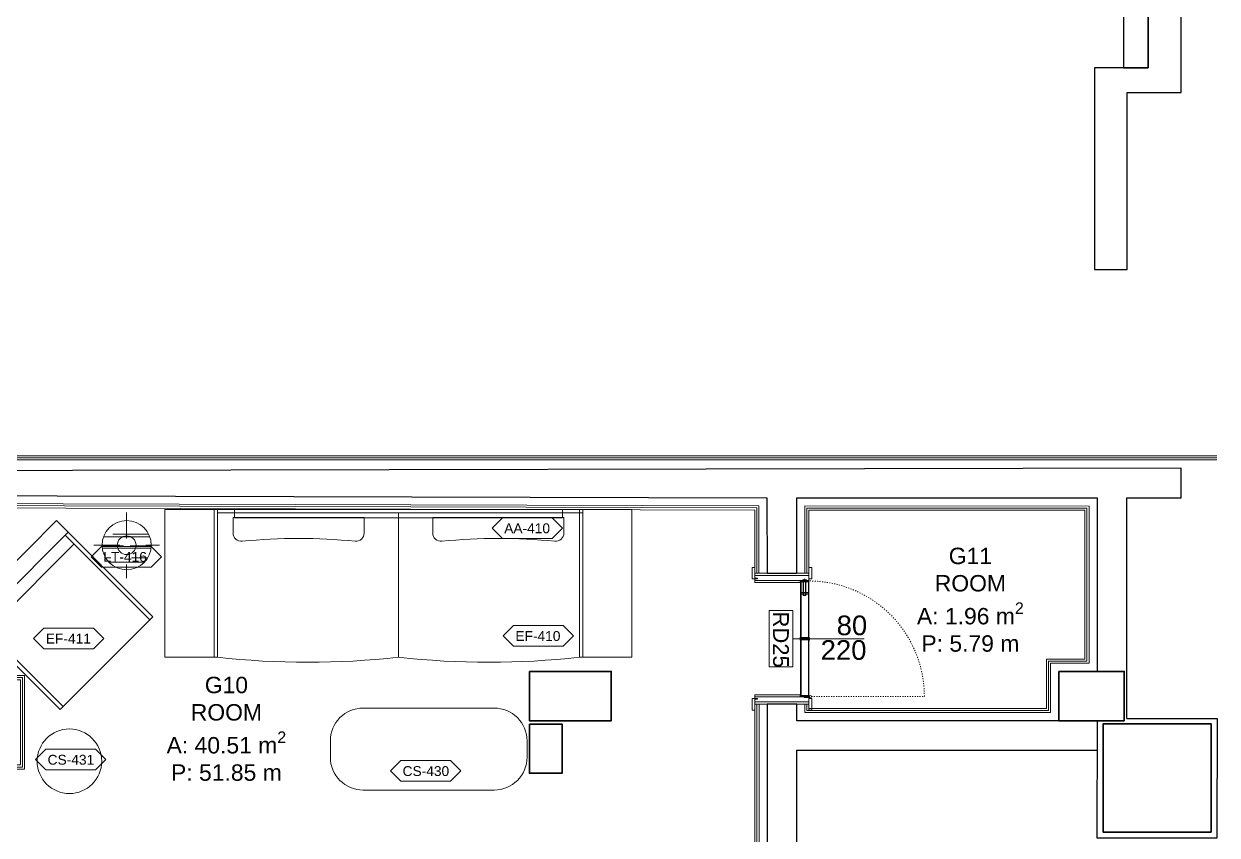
# Model space of a CAD drawing. Header units: centimetres. Extents: x 118932 to 154602, y -32682 to -23521.
# Drawn here: x 141034 to 141762, y -29239 to -28745 of the extents above; entities that cross this region are included whole.
import ezdxf

# ---------------------------------------------------------------- set-up
doc = ezdxf.new("R2010")
doc.units = ezdxf.units.CM
doc.header["$LTSCALE"] = 50
doc.header["$MEASUREMENT"] = 0
for name, pattern in [('ACAD_ISO03W100', [30, 12, -18]), ('CACHE', [0.375, 0.25, -0.125]), ('Dash', [6.35, 3.175, -3.175])]:
    doc.linetypes.add(name, pattern=pattern)
for name, color, linetype, lineweight, true_color in [('GEN_00_BL_Yazı', 7, 'Continuous', 0, 0x4f5250), ('GEN_00_BL_Ölçü Dış', 7, 'Continuous', 5, 0x766a5e), ('GEN_01_TA_Kolon', 7, 'Continuous', 35, 0xd05d28), ('GEN_02_TF_Aydınlatma', 7, 'Continuous', 9, 0xf6a950), ('GEN_02_TF_Kapı', 7, 'Continuous', 9, 0x4a3526), ('GEN_02_TF_Mobilya', 7, 'Continuous', 5, 0x745e3d), ('GEN_05_ML_Ahşap', 7, 'Continuous', 9, 0x745e3d), ('GEN_05_ML_Alçıpan', 7, 'Continuous', 18, 0x008b29), ('GEN_05_ML_Alçıpan_giydirme', 7, 'Continuous', 18, 0x7ebab5), ('GEN_06_GR_İnce', 7, 'Continuous', 13, 0xb0b0a9), ('KALACAK DUVARLAR', 7, 'Continuous', 30, 0x005387), ('ÖRÜLECEK DUVARLAR', 7, 'Continuous', 30, 0xfaca30)]:
    doc.layers.add(name, color=color, linetype=linetype, lineweight=lineweight, true_color=true_color)
doc.styles.add('ARIAL', font='arial.ttf')
doc.styles.add('arial_1_18', font='arial.ttf', dxfattribs={"height": 0.2})
doc.styles.add('Arial_6', font='arial.ttf', dxfattribs={"height": 59.5325})

# ---------------------------------------------------------------- blocks, each defined once
blk = doc.blocks.new('LEVEL 0_B BLOK_KOLON')
at = {"layer": 'GEN_01_TA_Kolon', "elevation": 0}
for points in [[(350.37, 446.58), (400.37, 446.58), (400.37, 416.58), (350.37, 416.58)], [(673.37, 446.58), (713.37, 446.58), (713.37, 416.58), (673.37, 416.58)], [(350.37, 414.56), (370.37, 414.56), (370.37, 384.56), (350.37, 384.56)], [(766.5, 348.63), (700.5, 348.63), (700.5, 414.63), (766.5, 414.63)]]:
    blk.add_lwpolyline(points, close=True, dxfattribs=at)
at = {"layer": 'GEN_01_TA_Kolon', "linetype": 'CACHE', "lineweight": 9, "elevation": 0}
blk.add_lwpolyline([(766.5, 348.63), (700.5, 348.63), (700.5, 414.63), (766.5, 414.63)], close=True, dxfattribs=at)
blk = doc.blocks.new('KALACAK DUVALAR LEVEL 0 B BLOK')
at = {"layer": 'KALACAK DUVARLAR'}
for points in [[(600.37, 272.18), (600.37, 406.69), (633.51, 406.69), (633.51, 424.79), (-139.63, 423.19)], [(-124.63, 290.79), (-124.63, 408.19), (380.87, 406.74), (381, 360.79), (399, 360.79), (399, 406.74), (582.37, 406.62), (582.37, 300.79)]]:
    blk.add_lwpolyline(points, dxfattribs=at)
at = {"layer": 'KALACAK DUVARLAR', "elevation": 0}
for points in [[(558.87, 270.79), (399, 270.79), (399, 280.79), (381, 280.79), (381, 118.7), (371.17, 118.7), (371.17, 100.7), (399, 100.7), (399, 252.72), (582.52, 252.72)], [(600.37, 272.18), (655.55, 272.18), (655.44, 199.18), (582.44, 199.18), (582.55, 270.79)]]:
    blk.add_lwpolyline(points, dxfattribs=at)
blk = doc.blocks.new('KALACAK DUVALAR LEVEL 0 C BLOK')
at = {"layer": 'KALACAK DUVARLAR', "elevation": 0}
blk.add_lwpolyline([(789.4, -25.69), (789.4, -176.41), (804.4, -176.41), (804.4, -25.69)], close=True, dxfattribs=at)
blk = doc.blocks.new('b blok level 1 örülecek duvar')
at = {"layer": 'ÖRÜLECEK DUVARLAR'}
blk.add_lwpolyline([(10, 0), (10, 108), (42.84, 108), (42.84, 273.74), (22.84, 273.74), (22.84, 123), (-10, 123), (-10, 0)], close=True, dxfattribs=at)
blk = doc.blocks.new('DUVAR LEVEL 0 B LBOK')
at = {"layer": 'GEN_05_ML_Alçıpan_giydirme', "elevation": 0}
for points in [[(1389.79, 1280.05), (352.29, 1280.05), (352.29, 1146.05), (219.29, 1145.98), (220.01, 46.33), (593.42, 46.33), (593.41, 22.42), (616.42, 22.42), (616.42, 19.92), (590.9, 19.92), (590.91, 43.83), (217.51, 43.83), (216.79, 1148.48), (349.79, 1148.55), (349.79, 1282.55), (1389.79, 1282.55)], [(1389.79, 1281.3), (351.04, 1281.3), (351.04, 1147.3), (218.04, 1147.23), (218.76, 45.08), (592.16, 45.08), (592.16, 21.17), (616.42, 21.17)], [(360.92, 636.97), (360.92, 813.97), (588.42, 813.97), (588.42, 546.97), (360.92, 546.97), (360.92, 554.47), (345.92, 554.47), (345.92, 526.97), (611.42, 526.97), (611.42, 699.47), (624.92, 699.47), (624.92, 846.87), (621.42, 846.94), (621.42, 1094.03), (659.79, 1094.03), (659.79, 1146.05), (614.79, 1146.05), (614.79, 1253.43), (1110.29, 1252.01), (1110.29, 1211.05)], [(1133.42, 1211.05), (1133.42, 1257), (1316.79, 1256.88), (1316.79, 1151.05), (1293.29, 1151.05), (1293.29, 1121.05), (1133.42, 1121.05), (1133.42, 1131.05)], [(363.42, 636.97), (363.42, 811.47), (585.92, 811.47), (585.92, 549.47), (363.42, 549.47), (363.42, 556.97), (343.42, 556.97), (343.42, 524.47), (613.92, 524.47), (613.92, 696.97), (627.42, 696.97), (627.42, 849.32), (623.92, 849.39), (623.92, 1091.53), (662.29, 1091.53), (662.29, 1148.55), (617.29, 1148.55), (617.29, 1250.93), (1107.79, 1249.52), (1107.79, 1211.05)], [(362.17, 636.97), (362.17, 812.72), (587.17, 812.72), (587.17, 548.22), (362.17, 548.22), (362.17, 555.72), (344.67, 555.72), (344.67, 525.72), (612.67, 525.72), (612.67, 698.22), (626.17, 698.22), (626.17, 848.1), (622.67, 848.17), (622.67, 1092.78), (661.04, 1092.78), (661.04, 1147.3), (616.04, 1147.3), (616.04, 1252.18), (1109.04, 1250.76), (1109.04, 1211.05)], [(1138.42, 1211.05), (1138.42, 1251.99), (1311.79, 1251.88), (1311.79, 1156.05), (1288.29, 1156.05), (1288.29, 1126.05), (1138.42, 1126.05), (1138.42, 1131.05)], [(1139.67, 1211.05), (1139.67, 1250.74), (1310.54, 1250.63), (1310.54, 1157.3), (1287.04, 1157.3), (1287.04, 1127.3), (1139.67, 1127.3), (1139.67, 1131.05)], [(1140.92, 1211.05), (1140.92, 1249.49), (1309.29, 1249.38), (1309.29, 1158.55), (1285.79, 1158.55), (1285.79, 1128.55), (1140.92, 1128.55), (1140.92, 1131.05)]]:
    blk.add_lwpolyline(points, dxfattribs=at)
at = {"layer": 'GEN_05_ML_Alçıpan_giydirme'}
for points in [[(1107.92, 1131.05), (1107.92, 976.46), (1100.42, 976.46), (1100.42, 950.96)], [(1109.17, 1131.05), (1109.17, 975.21), (1101.67, 975.21), (1101.67, 950.96)], [(1110.42, 1131.05), (1110.42, 973.96), (1102.92, 973.96), (1102.92, 950.96)]]:
    blk.add_lwpolyline(points, dxfattribs=at)
blk = doc.blocks.new('FFE-Tag')
at = {"color": 0}
blk.add_wipeout([(-8.76, 0), (-6.19, 2.57), (6.19, 2.57), (8.76, 0), (6.19, -2.57), (-6.19, -2.57)], dxfattribs=at).dxf.layer = 'GEN_00_BL_Yazı'
at = {"layer": 'GEN_00_BL_Yazı', "color": 0}
for p, q in [((-8.76, 0), (-6.19, 2.57)), ((-8.76, 0), (-6.19, -2.57)), ((6.19, 2.57), (-6.19, 2.57)), ((8.76, 0), (6.19, 2.57)), ((8.76, 0), (6.19, -2.57)), ((-6.19, -2.57), (6.19, -2.57))]:
    blk.add_line(p, q, dxfattribs=at)
blk = doc.blocks.new('EF-411_LoungeChair')
at = {"layer": 'GEN_02_TF_Mobilya'}
for p, q in [((-400, 415), (-374.6, 415)), ((-400, -315), (-400, 415)), ((-374.6, 415), (374.6, 415)), ((-374.6, 415), (-374.6, -315)), ((374.6, 415), (400, 415)), ((374.6, -315), (374.6, 415)), ((400, 415), (400, -315)), ((-374.6, -238.8), (374.6, -238.8)), ((400, -315), (-400, -315)), ((-400, -315), (-400, -415)), ((400, -415), (400, -315)), ((-400, -415), (400, -415))]:
    blk.add_line(p, q, dxfattribs=at)
at = {"layer": 'GEN_00_BL_Yazı', "xscale": 24.48801272789197, "yscale": 24.48801272789197, "zscale": 24.48801272789197, "rotation": 135.0000000000002}
blk.add_blockref('FFE-Tag', (56.1, 146.1, 0), dxfattribs=at)
at = {"layer": 'GEN_00_BL_Yazı', "insert": (134.4, 26.4, 0), "char_height": 60, "attachment_point": 1, "rotation": 135, "style": 'Arial_6'}
blk.add_mtext('EF-411', dxfattribs=at)
blk = doc.blocks.new('EF-410_Sofa')
at = {"layer": 'GEN_02_TF_Mobilya'}
for points in [[(-255, 88.8), (-255, -1.2)], [(-253, 88.8), (-253, -1.2)], [(-32, 88.8), (-32, -1.2)], [(-30, 88.8), (-30, -1.2)], [(-253, 86.8), (-30, 86.8)], [(-142.5, 86.8), (-142.5, -1.2)]]:
    blk.add_lwpolyline(points, dxfattribs=at)
for points in [[(-237.93, 69.51, -0.050074), (-168.93, 69.51, 0.443835), (-163.43, 74.49), (-163.43, 83.91), (-243.43, 83.91), (-243.43, 74.49, 0.443835)], [(-47.07, 69.51, 0.050074), (-116.07, 69.51, -0.443835), (-121.57, 74.49), (-121.57, 83.91), (-41.57, 83.91), (-41.57, 74.49, -0.443835)]]:
    blk.add_lwpolyline(points, format="xyb", close=True, dxfattribs=at)
at = {"layer": 'GEN_00_BL_Yazı', "xscale": 2.448801272789196, "yscale": 2.448801272789196, "zscale": 2.448801272789196}
blk.add_blockref('FFE-Tag', (-57.15, 11.81), dxfattribs=at)
at = {"layer": 'GEN_02_TF_Mobilya'}
blk.add_lwpolyline([(-285, -1.2), (-253, -1.2, 0.055956), (-142.5, -1.2, 0.055956), (-32, -1.2), (0, -1.2), (0, 88.8), (-285, 88.8)], format="xyb", close=True, dxfattribs=at)
at = {"layer": 'GEN_00_BL_Yazı', "insert": (-71.15, 14.74), "char_height": 6, "attachment_point": 1, "style": 'Arial_6'}
blk.add_mtext('EF-410', dxfattribs=at)
blk = doc.blocks.new('FFE Tag-Multi-MSD - FFE Tag-Multi-MSD-8152404-TYPE A-01 - FURNITURE PLAN')
blk.add_wipeout([(-8.76, 0), (-6.19, 2.57), (6.19, 2.57), (8.76, 0), (6.19, -2.57), (-6.19, -2.57)]).dxf.layer = 'GEN_00_BL_Yazı'
at = {"layer": 'GEN_00_BL_Yazı'}
for p, q in [((-8.76, 0), (-6.19, 2.57)), ((-8.76, 0), (-6.19, -2.57)), ((6.19, 2.57), (-6.19, 2.57)), ((8.76, 0), (6.19, 2.57)), ((8.76, 0), (6.19, -2.57)), ((-6.19, -2.57), (6.19, -2.57))]:
    blk.add_line(p, q, dxfattribs=at)
blk = doc.blocks.new('CS-431SideTable')
at = {"layer": 'GEN_00_BL_Yazı', "xscale": 2.448801272789196, "yscale": 2.448801272789196, "zscale": 2.448801272789196}
blk.add_blockref('FFE Tag-Multi-MSD - FFE Tag-Multi-MSD-8152404-TYPE A-01 - FURNITURE PLAN', (0.7, 0.98), dxfattribs=at)
at = {"layer": 'GEN_02_TF_Mobilya'}
blk.add_circle((0, 0), 19.69, dxfattribs=at)
at = {"layer": 'GEN_00_BL_Yazı', "insert": (-13.3, 3.9), "char_height": 6, "attachment_point": 1, "style": 'Arial_6'}
blk.add_mtext('CS-431', dxfattribs=at)
blk = doc.blocks.new('AA-410_200x120x5')
at = {"layer": 'GEN_00_BL_Yazı', "xscale": 2.448801272789196, "yscale": 2.448801272789196, "zscale": 2.448801272789196}
blk.add_blockref('FFE-Tag', (-21.45, -11.3), dxfattribs=at)
at = {"layer": 'GEN_02_TF_Mobilya'}
blk.add_lwpolyline([(-200, -5), (0, -5), (0, 0), (-200, 0)], close=True, dxfattribs=at)
at = {"layer": 'GEN_00_BL_Yazı', "insert": (-35.46, -8.38), "char_height": 6, "attachment_point": 1, "style": 'Arial_6'}
blk.add_mtext('AA-410', dxfattribs=at)
blk = doc.blocks.new('CS-430_CoffeTable_120x50x34')
at = {"layer": 'GEN_00_BL_Yazı', "xscale": 2.448801272789196, "yscale": 2.448801272789196, "zscale": 2.448801272789196}
blk.add_blockref('FFE-Tag', (-1.9, -13.37, 0), dxfattribs=at)
at = {"layer": 'GEN_02_TF_Mobilya'}
blk.add_lwpolyline([(-40, -25), (40, -25, 0.414214), (60, -5), (60, 5, 0.414214), (40, 25), (-40, 25, 0.414214), (-60, 5), (-60, -5, 0.414214)], format="xyb", close=True, dxfattribs=at)
at = {"layer": 'GEN_00_BL_Yazı', "insert": (-15.9, -10.45, 0), "char_height": 6, "attachment_point": 1, "style": 'Arial_6'}
blk.add_mtext('CS-430', dxfattribs=at)
blk = doc.blocks.new('LT-416')
at = {"layer": 'GEN_00_BL_Yazı', "xscale": 2.448801272789196, "yscale": 2.448801272789196, "zscale": 2.448801272789196}
blk.add_blockref('FFE-Tag', (-0.23, -1.32, 0), dxfattribs=at)
at = {"layer": 'GEN_00_BL_Yazı', "insert": (-14.23, 1.6, 0), "char_height": 6, "attachment_point": 1, "style": 'Arial_6'}
blk.add_mtext('LT-416', dxfattribs=at)
blk = doc.blocks.new('Lamp_GEN - LT-416 FLOOR LAMP-14029235-SPA _ LEVEL 1 - FURNITURE PLAN')
at = {"layer": 'GEN_02_TF_Aydınlatma', "lineweight": 5}
h = blk.add_hatch(dxfattribs=at)
h.set_pattern_fill('FP_59', color=256, style=0, pattern_type=2)
h.set_pattern_definition([(0, (0, 0), (279.4, 127), [1905, -254, 635, -127]), (0, (168.91, 63.5), (-127, 168.91), [381, -41.91, 762, -95.25]), (0, (63.5, 107.95), (660.4, 85.09), [1016, -177.8, 508, -127])])
h.paths.add_polyline_path([(0, -157.1), (21.3, -155.6), (42.3, -151), (62.3, -143.5), (81.1, -133.3), (98.2, -120.5), (113.4, -105.3), (126.2, -88.2), (136.4, -69.4), (143.9, -49.4), (148.5, -28.4), (150, -7.1), (148.5, 14.3), (143.9, 35.2), (136.4, 55.2), (126.2, 74), (113.4, 91.1), (98.2, 106.3), (81.1, 119.1), (62.3, 129.3), (42.3, 136.8), (21.3, 141.4), (0, 142.9), (-21.3, 141.4), (-42.3, 136.8), (-62.3, 129.3), (-81.1, 119.1), (-98.2, 106.3), (-113.4, 91.1), (-126.2, 74), (-136.4, 55.2), (-143.9, 35.2), (-148.5, 14.3), (-150, -7.1), (-148.5, -28.4), (-143.9, -49.4), (-136.4, -69.4), (-126.2, -88.2), (-113.4, -105.3), (-98.2, -120.5), (-81.1, -133.3), (-62.3, -143.5), (-42.3, -151), (-21.3, -155.6)])
at = {"layer": 'GEN_02_TF_Aydınlatma', "linetype": 'Dash', "lineweight": 5}
for p, q in [((0, 192.9), (0, -207.1)), ((-200, -7.1), (200, -7.1))]:
    blk.add_line(p, q, dxfattribs=at)
at = {"layer": 'GEN_02_TF_Aydınlatma'}
for radius, start, end in [(150, 360, 180), (57.2, 360, 180), (150, 180, 360), (57.2, 180, 360)]:
    blk.add_arc((0, -7.1), radius, start, end, dxfattribs=at)
blk = doc.blocks.new('LT-416_FLOOR LAMP')
at = {"layer": 'GEN_05_ML_Alçıpan'}
blk.add_blockref('LT-416', (0, -5.72), dxfattribs=at)
at = {"layer": 'GEN_02_TF_Aydınlatma', "xscale": 0.1, "yscale": 0.1, "zscale": 0.1}
blk.add_blockref('Lamp_GEN - LT-416 FLOOR LAMP-14029235-SPA _ LEVEL 1 - FURNITURE PLAN', (0, 0.71), dxfattribs=at)
blk = doc.blocks.new('b blok level 0 tefriş')
at = {"layer": 'GEN_02_TF_Mobilya'}
for name, p in [('AA-410_200x120x5', (2121.05, 523.79, 0)), ('CS-430_CoffeTable_120x50x34', (2039.49, 377.8, 0)), ('CS-431SideTable', (1820.27, 370.36, 0))]:
    blk.add_blockref(name, p, dxfattribs=at)
at = {"layer": 'GEN_05_ML_Alçıpan'}
blk.add_blockref('LT-416_FLOOR LAMP', (1855.2, 502.08, 0), dxfattribs=at)
blk.add_blockref('EF-410_Sofa', (2163.55, 434.99, 0))
at = {"layer": 'GEN_02_TF_Mobilya', "xscale": 0.09999999999999999, "yscale": 0.09999999999999999, "zscale": 0.09999999999999999, "rotation": 224.9999999999999}
blk.add_blockref('EF-411_LoungeChair', (1813.5, 459.5, 0), dxfattribs=at)
blk = doc.blocks.new('RD25')
at = {"layer": 'GEN_02_TF_Kapı'}
for p, q in [((-75.5, 0), (-80, 0)), ((-75.5, 0), (-75.5, -33)), ((-4.8, 0), (-75.2, 0)), ((-75.2, -5.2), (-75.2, 0)), ((-68.07, 0), (-68.07, -5.2, 0)), ((-67.07, 0), (-67.07, -5.2, 0)), ((-40.7, 0), (-40.7, -5.2, 0)), ((-39.31, 0), (-39.31, -5.2, 0)), ((-5.1, 0.14), (-5.1, -3)), ((-4.8, 0.01), (-4.8, -3)), ((-4.8, -5.2), (-4.8, 0)), ((-4.5, 0.01), (-4.5, -3)), ((-4.5, 0), (-4.5, -33)), ((-4.5, 0), (0, 0)), ((-4.2, 0.14), (-4.2, -3)), ((-76.2, -2.73), (-75.2, -2.06)), ((-76.2, -2.99), (-76.2, -2.73)), ((-76.2, -2.99), (-75.2, -3.11)), ((-75.8, -1.47), (-75.8, -2.46)), ((-75.7, -1.47), (-75.8, -1.47)), ((-75.8, -3.04), (-75.8, -3.69)), ((-75.8, -3.69), (-75.7, -3.69)), ((-75.18, -2.6), (-75.5, -2.26)), ((-75.18, -2.6), (-75.5, -2.26)), ((-75.18, -2.6), (-75.5, -3.01)), ((-74.3, -5.4), (-75.5, -5.4)), ((-4.8, -0.4), (-75.2, -0.4)), ((-75.2, -2.06), (-75.2, -3.11)), ((-75.2, -2.54), (-75.2, -2.12)), ((-75.18, -2.54), (-75.2, -2.54)), ((-75.2, -2.55), (-75.18, -2.55)), ((-75.2, -2.65), (-75.2, -2.55)), ((-75.2, -2.65), (-75.18, -2.65)), ((-75.2, -3.08), (-75.2, -2.66)), ((-75.18, -2.66), (-75.2, -2.66)), ((-75.2, -3.11), (-75.2, -2.99)), ((-4.8, -4.8), (-75.2, -4.8)), ((-4.8, -5.2), (-75.2, -5.2)), ((-75.18, -2.1), (-74.82, -2.1)), ((-75.18, -2.54), (-75.18, -2.12)), ((-75.18, -2.12), (-74.82, -2.12)), ((-75.18, -2.45), (-75.18, -2.55)), ((-75.18, -2.45), (-75.07, -2.45)), ((-75.18, -2.65), (-75.18, -2.55)), ((-75.18, -2.65), (-75.18, -2.75)), ((-75.18, -3.08), (-75.18, -2.66)), ((-75.18, -2.75), (-75.07, -2.75)), ((-74.82, -3.08), (-75.18, -3.08)), ((-74.82, -3.1), (-75.18, -3.1)), ((-75.07, -2.12), (-75.07, -3.08)), ((-75.07, -2.45), (-75.07, -2.75)), ((-74.82, -2.12), (-74.82, -3.08)), ((-74.8, -2.12), (-74.8, -3.08)), ((-74.6, -4.8), (-74.6, -0.4)), ((-74.3, -5.4), (-74.3, -33)), ((-39.41, -5.2), (-40.6, -5.2)), ((-5.7, -5.4), (-5.7, -33)), ((-5.7, -5.4), (-4.5, -5.4)), ((-5.4, -4.8), (-5.4, -0.4)), ((-5.2, -2.12), (-5.2, -3.08)), ((-4.82, -2.1), (-5.18, -2.1)), ((-5.18, -3.1), (-4.82, -3.1)), ((-5.1, -3), (-4.8, -3)), ((-4.93, -2.12), (-4.93, -3.08)), ((-4.82, -2.45), (-4.93, -2.45)), ((-4.93, -2.45), (-4.93, -2.75)), ((-4.82, -2.75), (-4.93, -2.75)), ((-4.82, -2.6), (-4.5, -2.26)), ((-4.82, -2.6), (-4.5, -2.26)), ((-4.82, -2.45), (-4.82, -2.55)), ((-4.8, -2.55), (-4.82, -2.55)), ((-4.82, -2.65), (-4.82, -2.55)), ((-4.82, -2.6), (-4.5, -3.01)), ((-4.82, -2.65), (-4.82, -2.75)), ((-4.8, -2.65), (-4.82, -2.65)), ((-4.8, -2.54), (-4.8, -2.12)), ((-4.8, -2.65), (-4.8, -2.55)), ((-4.8, -3.08), (-4.8, -2.66)), ((-4.5, -3), (-4.2, -3)), ((-76.5, -31.5), (-76.9, -31.5)), ((-76.9, -31.5), (-76.9, -33)), ((-76.5, -33), (-76.5, -31.5)), ((-74.3, -33), (-76.5, -33)), ((-5.7, -33), (-3.5, -33)), ((-3.5, -33), (-3.5, -31.5)), ((-3.5, -31.5), (-3.1, -31.5)), ((-3.1, -31.5), (-3.1, -33)), ((-3.1, -33), (0, -33))]:
    blk.add_line(p, q, dxfattribs=at)
at = {"layer": 'GEN_02_TF_Kapı', "linetype": 'ACAD_ISO03W100', "ltscale": 0.001}
blk.add_lwpolyline([(-4.8, 0), (-4.8, 70.4, 0.414214), (-75.2, 0)], format="xyb", dxfattribs=at)
at = {"layer": 'GEN_02_TF_Kapı'}
for points in [[(-76.5, 0), (-83.5, 0), (-83.5, 1.75), (-76.5, 1.75)], [(-78.5, 0), (-80, 0), (-80, -33), (-78.5, -33)], [(-67.97, 0), (-68.07, 0), (-68.07, -5.2), (-67.97, -5.2)], [(-68.07, 0), (-67.97, 0), (-67.97, -5.2), (-68.07, -5.2)], [(-67.17, -5.2), (-67.97, -5.2), (-67.97, 0), (-67.17, 0)], [(-67.17, 0), (-67.07, 0), (-67.07, -5.2), (-67.17, -5.2)], [(-67.07, 0), (-67.17, 0), (-67.17, -5.2), (-67.07, -5.2)], [(-41, 0), (-39, 0), (-39, 0.2), (-39.4, 0.3), (-40.6, 0.3), (-41, 0.2)], [(-40.6, 0), (-40.7, 0), (-40.7, -5.2), (-40.6, -5.2)], [(-40.6, -5.2), (-39.4, -5.2), (-39.4, 0), (-40.6, 0)], [(-39.41, 0), (-39.31, 0), (-39.31, -5.2), (-39.41, -5.2)], [(-3.5, 0), (3.5, 0), (3.5, 1.75), (-3.5, 1.75)], [(0, 0), (-1.5, 0), (-1.5, -33), (0, -33)], [(-75.7, -3.69), (-75.5, -3.69), (-75.5, -1.47), (-75.7, -1.47)], [(-75.2, -3.47), (-75, -3.47), (-75, -1.55), (-75.2, -1.55)], [(-66.25, -1.95), (-75.1, -1.95), (-75.1, -3.47), (-66.25, -3.47)], [(-66.35, -2.05), (-75, -2.05), (-75, -3.37), (-66.35, -3.37)], [(-41.01, -5.4), (-39.01, -5.4), (-39.01, -5.2), (-41.01, -5.2)]]:
    blk.add_lwpolyline(points, close=True, dxfattribs=at)
for points in [[(-4.8, -2.54), (-4.82, -2.54), (-4.82, -2.12), (-5.18, -2.12), (-5.18, -3.08), (-4.82, -3.08), (-4.82, -2.66), (-4.8, -2.66)], [(-76.9, -33), (-83.5, -33), (-83.5, -34.75), (-76.5, -34.75), (-76.5, -33)], [(-3.1, -33), (3.5, -33), (3.5, -34.75), (-3.5, -34.75), (-3.5, -33)]]:
    blk.add_lwpolyline(points, dxfattribs=at)
blk.add_circle((-4.65, 0.8), 0.8, dxfattribs=at)
for centre, start, end in [((-75.18, -2.12), 91.54328, 178.45672), ((-75.18, -3.08), 181.54328, 268.45672), ((-74.82, -2.12), 1.54328, 88.45672), ((-74.82, -3.08), 271.54328, 358.45672), ((-5.18, -2.12), 91.54328, 178.45672), ((-5.18, -3.08), 181.54328, 268.45672), ((-4.82, -2.12), 1.54328, 88.45672), ((-4.82, -3.08), 271.54328, 358.45672)]:
    blk.add_arc(centre, 0.0206, start, end, dxfattribs=at)
at = {"layer": 'GEN_05_ML_Ahşap'}
blk.add_lwpolyline([(-40, -9.81), (-40, 33.75)], dxfattribs=at)
blk.add_lwpolyline([(-57.14, -24.23), (-22.86, -24.23), (-22.86, -9.81), (-57.14, -9.81)], close=True, dxfattribs=at)
at = {"layer": 'GEN_00_BL_Yazı', "char_height": 12, "attachment_point": 7, "rotation": 90, "style": 'arial_1_18'}
for s, insert in [('\\A1;\\pxt1;80', (-41.95, 16.88)), ('\\A1;220', (-26.95, 7.12))]:
    blk.add_mtext_dynamic_manual_height_columns(s, width=3542.6897, gutter_width=1875, heights=[387.79], dxfattribs=dict(at, insert=insert))
at = {"layer": 'GEN_00_BL_Yazı', "insert": (-56.57, -22.03), "char_height": 9.6, "attachment_point": 7, "style": 'arial_1_18'}
blk.add_mtext_dynamic_manual_height_columns('\\A1;RD25', width=2834.1518, gutter_width=1500, heights=[310.23], dxfattribs=at)
blk = doc.blocks.new('level 0 b blok kapılar')
at = {"color": 1, "rotation": 270}
blk.add_blockref('RD25', (-212.5, 44.95, 0), dxfattribs=at)
blk = doc.blocks.new('level 0 kapı')
at = {"color": 1}
blk.add_blockref('level 0 b blok kapılar', (7781.17, 460.97, 0), dxfattribs=at)
blk = doc.blocks.new('TEFRISLI MAHAL LEVEL 0 A BLOK')
at = {"layer": 'GEN_00_BL_Yazı', "transparency": 33554687, "char_height": 10, "attachment_point": 2, "style": 'ARIAL'}
for s, insert in [('\\A1;\\pxqc;G11\\PROOM\\PA: 1.96 m{\\H0.7x;\\S2^ ;}\\PP: 5.79 m', (5481.45, -175.99, 0)), ('\\A1;\\pxqc;G10\\PROOM\\PA: 40.51 m{\\H0.7x;\\S2^ ;}\\PP: 51.85 m', (5027.47, -254.7))]:
    blk.add_mtext(s, dxfattribs=dict(at, insert=insert))

msp = doc.modelspace()

# ---------------------------------------------------------------- block references
for name, p in [('KALACAK DUVALAR LEVEL 0 C BLOK', (140915.54, -28595.1, 0)), ('b blok level 1 örülecek duvar', (141697.11, -28894.53, -0.01)), ('LEVEL 0_B BLOK_KOLON', (140991.94, -29586.18, 0)), ('KALACAK DUVALAR LEVEL 0 B BLOK', (141106.44, -29440.39, 0)), ('DUVAR LEVEL 0 B LBOK', (140372.02, -30290.65))]:
    msp.add_blockref(name, p)

# ---------------------------------------------------------------- next in the draw order: block references
msp.add_blockref('b blok level 0 tefriş', (139241.38, -29564.69, 0))

# ---------------------------------------------------------------- next in the draw order: block references
at = {"layer": 'GEN_00_BL_Ölçü Dış'}
msp.add_blockref('TEFRISLI MAHAL LEVEL 0 A BLOK', (136129.97, -28888.13), dxfattribs=at)
at = {"layer": 'GEN_06_GR_İnce'}
msp.add_blockref('level 0 kapı', (133944.27, -29665.52), dxfattribs=at)

doc.saveas('drawing.dxf')
